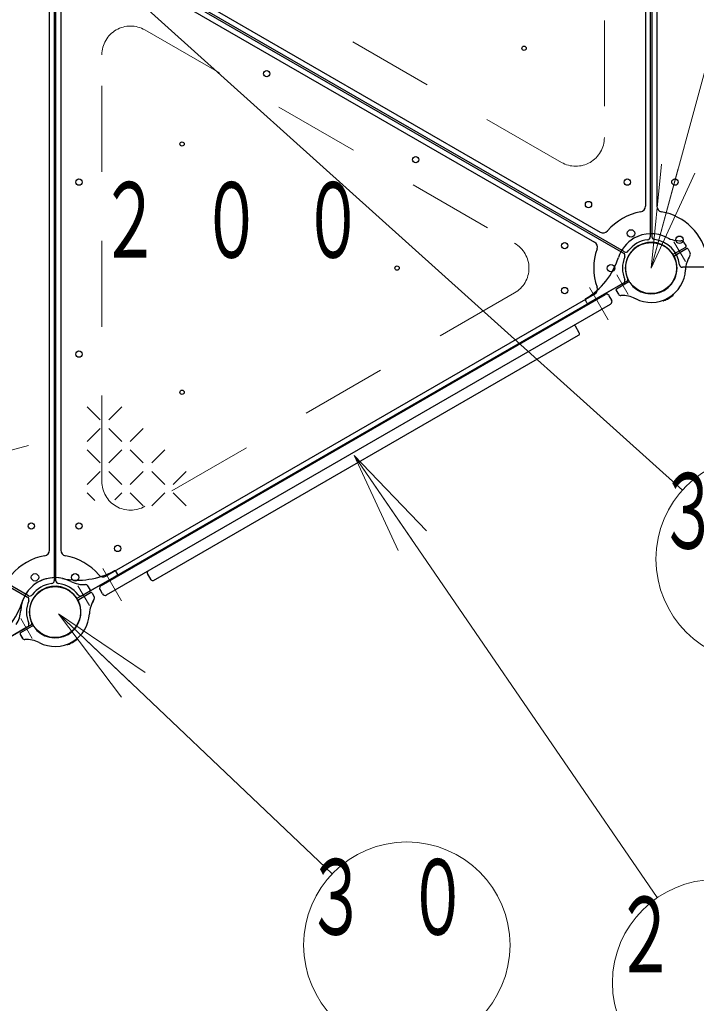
# Model space of a CAD drawing. Units: millimetres on the paper, scale 1:60. Extents: x -385 to 76, y -594 to 267.
# Drawn here: x -240.45 to -220.78, y 77.64 to 106.23 of the extents above; entities that cross this region are included whole.
import ezdxf

# ---------------------------------------------------------------- set-up
doc = ezdxf.new("R2010")
doc.units = ezdxf.units.MM
doc.linetypes.add('USER1', pattern=[4.5, 2.5, -2])
doc.linetypes.add('USER2', pattern=[6, 3, -1, 1, -1])
doc.layers.add('1_60', color=7, linetype='Continuous', lineweight=25)
doc.styles.add('ＭＳ ゴシック', font='')
doc.styles.get('ＭＳ ゴシック').set_extended_font_data('MS Gothic')

msp = doc.modelspace()

# ---------------------------------------------------------------- linework, layer by layer
at = {"layer": '1_60', "lineweight": 13}
for p, q in [((-222.098, 99.012), (-215.178, 124.456)), ((-239.409, 108.946), (-221.189, 92.557)), ((-222.098, 99.012), (-221.794, 102.038)), ((-222.098, 99.012), (-221.311, 101.906)), ((-220.829, 101.775), (-222.098, 99.012)), ((-229.446, 90.806), (-230.729, 93.563)), ((-230.729, 93.563), (-228.621, 91.372)), ((-230.729, 93.563), (-229.033, 91.089)), ((-230.729, 93.563), (-221.918, 80.708)), ((-237.492, 86.533), (-239.321, 88.964)), ((-239.321, 88.964), (-236.803, 87.258)), ((-239.321, 88.964), (-237.148, 86.895)), ((-239.321, 88.964), (-231.371, 81.397))]:
    msp.add_line(p, q, dxfattribs=at)
at = {"layer": '1_60', "color": 4}
for p, q in [((-222.123, 118.101), (-222.123, 99.921)), ((-222.265, 117.209), (-222.265, 100.814)), ((-221.932, 117.209), (-221.932, 100.814)), ((-222.074, 109.012), (-222.074, 99.922)), ((-238.643, 108.535), (-222.899, 99.445)), ((-222.874, 99.488), (-238.619, 108.578)), ((-237.775, 108.254), (-223.576, 100.057)), ((-239.444, 108.101), (-239.444, 89.922)), ((-239.394, 89.921), (-239.394, 108.101)), ((-237.941, 107.966), (-223.743, 99.768)), ((-239.585, 90.814), (-239.585, 107.209)), ((-215.849, 99.037), (-221.188, 99.037)), ((-255.964, 98.535), (-240.219, 89.445)), ((-240.194, 89.488), (-255.939, 98.578)), ((-222.899, 98.578), (-238.643, 89.488)), ((-237.941, 90.057), (-223.743, 98.254)), ((-240.219, 88.578), (-255.964, 79.488))]:
    msp.add_line(p, q, dxfattribs=at)
at = {"layer": '1_60', "color": 4, "linetype": 'USER1', "lineweight": 13}
for p, q in [((-223.457, 115.215), (-223.457, 102.807)), ((-224.707, 102.086), (-235.453, 108.29)), ((-236.811, 105.937), (-226.065, 99.733)), ((-238.061, 92.807), (-238.061, 105.215)), ((-226.065, 98.29), (-236.811, 92.086))]:
    msp.add_line(p, q, dxfattribs=at)
at = {"layer": '1_60'}
for p, q in [((-239.252, 107.209), (-239.252, 90.814)), ((-238.084, 89.782), (-223.433, 98.241)), ((-223.244, 98.08), (-223.319, 98.21)), ((-221.461, 98.241), (-221.459, 98.239)), ((-237.925, 89.508), (-223.275, 97.967)), ((-221.749, 98.074), (-221.748, 98.072)), ((-224.188, 97.131), (-224.296, 97.319)), ((-236.561, 89.93), (-224.206, 97.063)), ((-236.629, 89.949), (-236.737, 90.136)), ((-238.039, 89.539), (-238.114, 89.669)), ((-238.782, 88.241), (-238.78, 88.239)), ((-238.781, 88.241), (-238.78, 88.239)), ((-239.07, 88.074), (-239.069, 88.072)), ((-239.07, 88.074), (-239.069, 88.072))]:
    msp.add_line(p, q, dxfattribs=at)
at = {"layer": '1_60', "linetype": 'USER2', "lineweight": 13}
for p, q in [((-221.102, 99.203), (-221.434, 99.778)), ((-222.762, 98.245), (-223.094, 98.82)), ((-223.889, 98.447), (-223.346, 97.507)), ((-238.034, 90.28), (-237.491, 89.34)), ((-238.423, 89.203), (-238.755, 89.778)), ((-238.423, 89.203), (-238.755, 89.778)), ((-240.083, 88.245), (-240.415, 88.82)), ((-240.083, 88.245), (-240.415, 88.82))]:
    msp.add_line(p, q, dxfattribs=at)
at = {"layer": '1_60', "color": 2}
for p, q in [((-221.434, 99.424), (-221.094, 99.62)), ((-221.409, 99.381), (-221.069, 99.577)), ((-221.082, 99.667), (-221.147, 99.77)), ((-221.023, 99.564), (-220.961, 99.448)), ((-222.787, 98.643), (-223.921, 97.988)), ((-222.762, 98.599), (-223.102, 98.403)), ((-223.114, 98.357), (-223.05, 98.254)), ((-223.968, 98.002), (-224.007, 98.08)), ((-237.609, 90.126), (-237.657, 90.199)), ((-238.755, 89.424), (-237.621, 90.079)), ((-238.755, 89.424), (-238.415, 89.62)), ((-238.73, 89.381), (-238.39, 89.577)), ((-238.73, 89.38), (-238.39, 89.577)), ((-238.403, 89.667), (-238.467, 89.77)), ((-238.344, 89.564), (-238.287, 89.456)), ((-238.343, 89.564), (-238.282, 89.448)), ((-240.108, 88.643), (-241.242, 87.988)), ((-240.108, 88.643), (-240.448, 88.446)), ((-240.083, 88.599), (-240.423, 88.403)), ((-240.083, 88.599), (-240.423, 88.403)), ((-240.435, 88.356), (-240.365, 88.245)), ((-240.434, 88.357), (-240.37, 88.254))]:
    msp.add_line(p, q, dxfattribs=at)
at = {"layer": '1_60', "color": 4, "lineweight": 13}
for p, q in [((-238.109, 94.599), (-238.484, 94.974)), ((-238.109, 94.599), (-238.484, 94.974)), ((-237.484, 94.974), (-237.859, 94.599)), ((-237.484, 94.974), (-237.859, 94.599)), ((-238.109, 94.349), (-238.484, 93.974)), ((-238.109, 94.349), (-238.484, 93.974)), ((-237.484, 93.974), (-237.859, 94.349)), ((-237.484, 93.974), (-237.859, 94.349)), ((-236.859, 94.349), (-237.234, 93.974)), ((-236.859, 94.349), (-237.234, 93.974)), ((-240.188, 93.854), (-240.7, 93.717)), ((-240.188, 93.854), (-240.7, 93.717)), ((-238.109, 93.349), (-238.484, 93.724)), ((-238.109, 93.349), (-238.484, 93.724)), ((-237.484, 93.724), (-237.859, 93.349)), ((-237.484, 93.724), (-237.859, 93.349)), ((-236.859, 93.349), (-237.234, 93.724)), ((-236.859, 93.349), (-237.234, 93.724)), ((-236.234, 93.724), (-236.609, 93.349)), ((-236.234, 93.724), (-236.609, 93.349)), ((-238.109, 93.099), (-238.484, 92.724)), ((-238.109, 93.099), (-238.484, 92.724)), ((-237.484, 92.724), (-237.859, 93.099)), ((-237.484, 92.724), (-237.859, 93.099)), ((-236.859, 93.099), (-237.234, 92.724)), ((-236.859, 93.099), (-237.234, 92.724)), ((-236.234, 92.724), (-236.609, 93.099)), ((-236.234, 92.724), (-236.609, 93.099)), ((-235.609, 93.099), (-235.984, 92.724)), ((-235.609, 93.099), (-235.984, 92.724)), ((-238.262, 92.251), (-238.484, 92.474)), ((-238.262, 92.251), (-238.484, 92.474)), ((-237.484, 92.474), (-237.684, 92.274)), ((-237.484, 92.474), (-237.684, 92.274)), ((-236.859, 92.099), (-237.234, 92.474)), ((-236.859, 92.099), (-237.234, 92.474)), ((-236.234, 92.474), (-236.609, 92.099)), ((-236.234, 92.474), (-236.609, 92.099)), ((-235.609, 92.099), (-235.984, 92.474)), ((-235.609, 92.099), (-235.984, 92.474))]:
    msp.add_line(p, q, dxfattribs=at)
at = {"layer": '1_60', "color": 4}
for centre, radius in [((-225.789, 105.403), 0.0625), ((-225.789, 105.403), 0.0625), ((-235.729, 102.62), 0.0625), ((-235.729, 102.62), 0.0625), ((-222.682, 100.021), 0.108), ((-229.479, 99.011), 0.0625), ((-229.479, 99.011), 0.0625), ((-223.265, 99.011), 0.108), ((-235.729, 95.403), 0.0625), ((-235.729, 95.403), 0.0625), ((-240.002, 90.022), 0.108), ((-238.836, 90.021), 0.108)]:
    msp.add_circle(centre, radius, dxfattribs=at)
at = {"layer": '1_60'}
for centre, radius in [((-233.269, 104.662), 0.0917), ((-228.939, 102.162), 0.0917), ((-238.727, 101.511), 0.0917), ((-222.79, 101.511), 0.0917), ((-221.407, 101.512), 0.0917), ((-223.918, 100.86), 0.0917), ((-221.274, 99.836), 0.108), ((-224.609, 99.662), 0.0917), ((-222.099, 99.012), 0.743), ((-222.098, 99.012), 0.743), ((-222.098, 99.012), 0.743), ((-222.098, 99.011), 0.743), ((-222.098, 99.011), 0.743), ((-224.609, 98.36), 0.0917), ((-238.727, 96.511), 0.0917), ((-240.11, 91.511), 0.0917), ((-238.727, 91.511), 0.0917), ((-237.6, 90.86), 0.0917), ((-239.419, 89.012), 0.743), ((-239.419, 89.012), 0.743), ((-239.419, 89.011), 0.743), ((-239.419, 89.011), 0.743)]:
    msp.add_circle(centre, radius, dxfattribs=at)
at = {"layer": '1_60', "lineweight": 13}
for centre in [(-218.959, 90.551), (-229.198, 79.329), (-220.222, 78.234)]:
    msp.add_circle(centre, 3, dxfattribs=at)
at = {"layer": '1_60', "color": 4, "linetype": 'USER1', "lineweight": 13}
for centre, start, end in [((-237.227, 105.215), 60, 180), ((-224.29, 102.807), 240, 360), ((-226.482, 99.011), 300, 60), ((-237.227, 92.807), 180, 300)]:
    msp.add_arc(centre, 0.833, start, end, dxfattribs=at)
at = {"layer": '1_60', "color": 4}
for centre, radius, start, end in [((-222.432, 100.814), 0.167, 280.4757, 360), ((-222.098, 99.011), 0.833, 96.7872, 143.2128), ((-222.207, 99.921), 0.0833, 276.7872, 360), ((-221.99, 99.922), 0.0833, 180, 263.2128), ((-223.826, 99.624), 0.167, 340.4757, 60), ((-222.098, 99.011), 0.833, 156.7872, 203.2128), ((-222.941, 99.373), 0.0833, 336.7872, 60), ((-222.833, 99.56), 0.0833, 240, 323.2128), ((-221.188, 99.12), 0.0833, 186.7872, 270), ((-222.941, 98.65), 0.0833, 300, 23.2128), ((-239.419, 89.011), 0.833, 96.7872, 143.2128), ((-239.527, 89.922), 0.0833, 276.7872, 360), ((-239.311, 89.921), 0.0833, 180, 263.2128), ((-239.419, 89.011), 0.833, 36.7872, 83.2128), ((-239.419, 89.012), 0.833, 156.7872, 203.2128), ((-240.261, 89.373), 0.0833, 336.7872, 60), ((-240.153, 89.56), 0.0833, 240, 323.2128), ((-238.685, 89.56), 0.0833, 216.7872, 300), ((-240.261, 88.65), 0.0833, 300, 23.2128)]:
    msp.add_arc(centre, radius, start, end, dxfattribs=at)
at = {"layer": '1_60'}
for centre, radius, start, end in [((-221.765, 100.814), 0.167, 180, 259.5243), ((-222.098, 99.011), 1.667, 100.4757, 139.5243), ((-222.099, 99.012), 1.667, 10.4757, 79.5243), ((-223.493, 100.201), 0.167, 240, 319.5243), ((-222.099, 99.012), 0.833, 6.7872, 83.2128), ((-222.098, 99.011), 1.667, 160.4757, 199.5243), ((-223.826, 98.399), 0.167, 300, 19.5243), ((-223.392, 98.169), 0.0833, 30, 120), ((-222.098, 99.012), 1.017, 291.3731, 300), ((-222.098, 99.012), 1.017, 300, 308.6269), ((-221.474, 98.23), 0.0167, 308.6269, 30), ((-223.317, 98.039), 0.0833, 300, 30), ((-221.734, 98.08), 0.0167, 210, 291.3731), ((-224.34, 97.294), 0.05, 30, 120), ((-224.231, 97.106), 0.05, 300, 30), ((-239.752, 90.814), 0.167, 280.4757, 360), ((-239.086, 90.814), 0.167, 180, 259.5243), ((-239.419, 89.011), 1.667, 100.4757, 139.5243), ((-239.419, 89.011), 1.667, 40.4757, 79.5243), ((-238.024, 90.201), 0.167, 220.4757, 300), ((-236.694, 90.161), 0.05, 120, 210), ((-236.586, 89.974), 0.05, 210, 300), ((-238.042, 89.71), 0.0833, 120, 210), ((-237.967, 89.58), 0.0833, 210, 300), ((-239.419, 89.012), 1.017, 291.3731, 300), ((-239.419, 89.012), 1.017, 291.3731, 300), ((-239.419, 89.012), 1.017, 300, 308.6269), ((-239.419, 89.012), 1.017, 300, 308.6269), ((-238.795, 88.23), 0.0167, 308.6269, 30), ((-238.794, 88.23), 0.0167, 308.6269, 30), ((-239.055, 88.08), 0.0167, 210, 291.3731), ((-239.054, 88.08), 0.0167, 210, 291.3731)]:
    msp.add_arc(centre, radius, start, end, dxfattribs=at)
at = {"layer": '1_60', "color": 2}
for centre, radius, start, end in [((-222.098, 99.012), 1, 120, 162.2172), ((-222.098, 99.012), 1, 62.7272, 120), ((-221.258, 100.641), 0.833, 242.7272, 272.5412), ((-222.098, 99.012), 0.75, 120, 205.7293), ((-222.098, 99.012), 0.75, 34.2707, 120), ((-221.217, 99.725), 0.0833, 32, 92.5412), ((-221.217, 99.725), 0.0833, 32, 92.5412), ((-221.111, 99.649), 0.0333, 300, 32), ((-221.052, 99.548), 0.0333, 28, 120), ((-225.114, 99.979), 2.167, 301.0842, 342.2172), ((-222.098, 99.012), 0.75, 300, 25.7293), ((-221.451, 99.453), 0.0333, 214.2707, 300), ((-221.392, 99.352), 0.0333, 120, 205.7293), ((-220.267, 98.924), 0.833, 147.4588, 177.2728), ((-221.04, 99.418), 0.0833, 327.4588, 28), ((-222.098, 99.012), 1, 300, 357.2728), ((-222.804, 98.672), 0.0333, 300, 25.7293), ((-223.086, 98.374), 0.0333, 120, 212), ((-222.745, 98.571), 0.0333, 34.2707, 120), ((-222.098, 99.012), 0.75, 214.2707, 300), ((-223.978, 98.095), 0.0333, 121.0841, 207), ((-222.979, 98.298), 0.0833, 212, 272.5412), ((-222.938, 97.382), 0.833, 62.7272, 92.5412), ((-222.098, 99.012), 1, 242.7272, 300), ((-223.938, 98.017), 0.0333, 207, 300), ((-238.749, 92.107), 2.167, 257.7828, 298.9158), ((-237.685, 90.181), 0.0333, 33, 118.9159), ((-237.637, 90.107), 0.0333, 300, 33), ((-239.419, 89.012), 1, 120, 177.2728), ((-239.419, 89.012), 1, 120, 162.2172), ((-239.419, 89.012), 1, 62.7272, 120), ((-239.419, 89.012), 1, 77.7828, 120), ((-238.579, 90.641), 0.833, 242.7272, 272.5412), ((-238.538, 89.725), 0.0833, 32, 92.5412), ((-238.538, 89.725), 0.0833, 32, 92.5412), ((-239.419, 89.012), 0.75, 120, 205.7293), ((-239.419, 89.012), 0.75, 120, 205.7293), ((-239.419, 89.012), 0.75, 34.2707, 120), ((-239.419, 89.012), 0.75, 34.2707, 120), ((-238.431, 89.649), 0.0333, 300, 32), ((-238.373, 89.548), 0.0333, 28, 120), ((-238.373, 89.548), 0.0333, 28, 120), ((-242.434, 89.979), 2.167, 301.0842, 342.2172), ((-239.419, 89.012), 0.75, 300, 25.7293), ((-239.419, 89.012), 0.75, 300, 25.7293), ((-238.772, 89.453), 0.0333, 214.2707, 300), ((-238.771, 89.453), 0.0333, 214.2707, 300), ((-238.713, 89.352), 0.0333, 120, 205.7293), ((-238.713, 89.352), 0.0333, 120, 205.7293), ((-237.588, 88.924), 0.833, 147.4588, 177.2728), ((-237.587, 88.924), 0.833, 147.4588, 177.2728), ((-238.36, 89.418), 0.0833, 327.4588, 28), ((-238.36, 89.417), 0.0833, 327.4588, 28), ((-241.25, 89.099), 0.833, 327.4588, 357.2728), ((-239.419, 89.012), 1, 300, 357.2728), ((-239.419, 89.012), 1, 300, 357.2728), ((-240.125, 88.671), 0.0333, 300, 25.7293), ((-240.124, 88.672), 0.0333, 300, 25.7293), ((-240.406, 88.374), 0.0333, 120, 212), ((-240.406, 88.374), 0.0333, 120, 212), ((-240.066, 88.571), 0.0333, 34.2707, 120), ((-240.066, 88.57), 0.0333, 34.2707, 120), ((-239.419, 89.012), 0.75, 214.2707, 300), ((-239.419, 89.012), 0.75, 214.2707, 300), ((-240.3, 88.298), 0.0833, 212, 272.5412), ((-240.299, 88.298), 0.0833, 212, 272.5412), ((-240.259, 87.382), 0.833, 62.7272, 92.5412), ((-240.259, 87.382), 0.833, 62.7272, 92.5412), ((-239.419, 89.012), 1, 242.7272, 300), ((-239.419, 89.012), 1, 242.7272, 300)]:
    msp.add_arc(centre, radius, start, end, dxfattribs=at)

# ---------------------------------------------------------------- texts
at = {"layer": '1_60', "char_height": 2.199, "style": 'ＭＳ ゴシック'}
for s, insert, attachment_point in [('\\T1.64;\\W0.6;２００', (-238.145, 101.512), 1), ('\\T1.64;\\W0.6;３１', (-218.959, 93.051), 2), ('\\T1.64;\\W0.6;３０', (-229.198, 81.829), 2), ('\\T1.64;\\W0.6;２２', (-220.222, 80.734), 2)]:
    msp.add_mtext(s, dxfattribs=dict(at, insert=insert, attachment_point=attachment_point))

doc.saveas('drawing.dxf')
